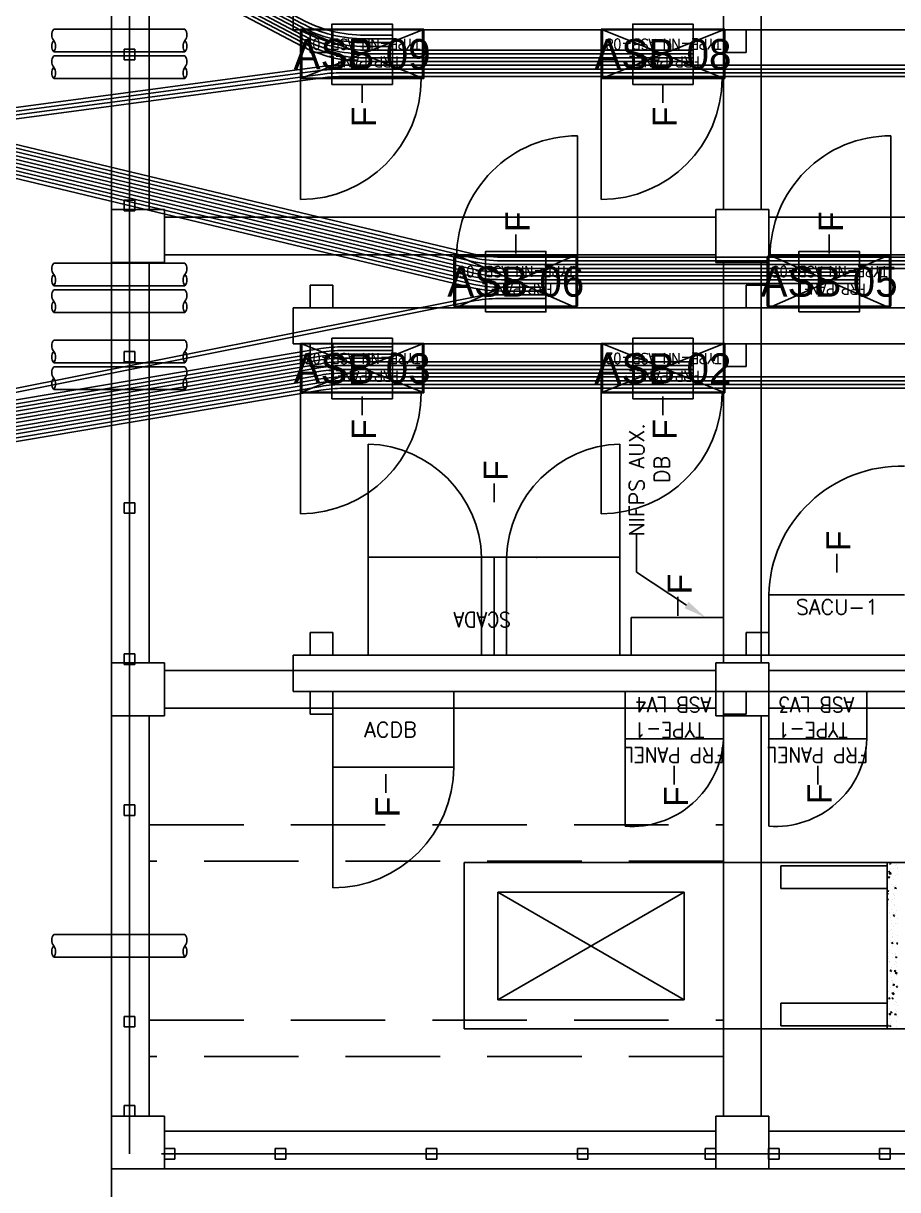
# Model space of a CAD drawing. Header units: metres. Extents: x 532315 to 532639, y 2674519 to 2674914.
# Drawn here: x 532464.83 to 532470.62, y 2674740.62 to 2674748.34 of the extents above; entities that cross this region are included whole.
import ezdxf
from ezdxf.enums import TextEntityAlignment as Align

# ---------------------------------------------------------------- set-up
doc = ezdxf.new("R2010")
doc.units = ezdxf.units.M
doc.header["$MEASUREMENT"] = 0
for name, pattern in [('DASHED', [0.75, 0.5, -0.25]), ('DASHED2', [0.375, 0.25, -0.125]), ('HIDDEN', [0.375, 0.25, -0.125]), ('PHANTOM', [63.5, 31.75, -6.35, 6.35, -6.35, 6.35, -6.35])]:
    doc.linetypes.add(name, pattern=pattern)
for name, color, linetype in [('1', 5, 'Continuous'), ('IDT', 7, 'Continuous'), ('LT Cable(AG) INV to LT Panel BL-07', 2, 'Continuous')]:
    doc.layers.add(name, color=color, linetype=linetype)
doc.styles.add('Arial', font='arial.ttf')
doc.styles.add('RomanS', font='romans.shx')
doc.styles.get("Standard").update_dxf_attribs({"font": 'Adani Regular.ttf'})
doc.linetypes.add('FOUNDATION LAYOUT$0$FENCELINE1', pattern='A,6.35,-2.54,[133,ltypeshp.shx,S=2.54,R=0,X=-2.54,Y=0],-2.54,25.4', length=36.83)

# ---------------------------------------------------------------- blocks, each defined once
blk = doc.blocks.new('ASB')
at = {"layer": '1', "color": 5}
blk.add_lwpolyline([(-0.2, -0.2), (0.2, -0.2), (0.2, 0.2), (-0.2, 0.2)], close=True, dxfattribs=at)
at = {"layer": '1', "color": 7}
blk.add_attdef('ID', text='', height=0.2, dxfattribs=at).set_placement((0, 0), align=Align.MIDDLE_CENTER)
blk = doc.blocks.new('IDT')
at = {"layer": 'IDT', "color": 8}
for p, q in [((25.902, 18.4101), (29.552, 18.4101)), ((29.552, 18.0601), (29.552, 18.4101)), ((29.552, 18.4101), (29.902, 18.4101)), ((29.902, 18.4101), (29.902, 18.0601)), ((29.902, 18.4101), (33.552, 18.4101)), ((33.552, 18.0601), (33.552, 18.4101)), ((33.552, 18.4101), (33.902, 18.4101)), ((33.902, 18.4101), (33.902, 18.0601)), ((28.7481, 18.3453), (28.7481, 18.2753)), ((28.8181, 18.3453), (28.7481, 18.3453)), ((28.8181, 18.2753), (28.8181, 18.3453)), ((29.4822, 18.3453), (29.4822, 18.2753)), ((29.5522, 18.3453), (29.4822, 18.3453)), ((29.5522, 18.2753), (29.5522, 18.3453)), ((29.902, 18.3453), (29.902, 18.2753)), ((29.972, 18.3453), (29.902, 18.3453)), ((29.972, 18.2753), (29.972, 18.3453)), ((30.7481, 18.3453), (30.7481, 18.2753)), ((30.8181, 18.3453), (30.7481, 18.3453)), ((30.8181, 18.2753), (30.8181, 18.3453)), ((31.7481, 18.3453), (31.7481, 18.2753)), ((31.8181, 18.3453), (31.7481, 18.3453)), ((31.8181, 18.2753), (31.8181, 18.3453)), ((32.7481, 18.3453), (32.7481, 18.2753)), ((32.8181, 18.3453), (32.7481, 18.3453)), ((32.8181, 18.2753), (32.8181, 18.3453)), ((33.482, 18.3453), (33.482, 18.2753)), ((33.552, 18.3453), (33.482, 18.3453)), ((33.552, 18.2753), (33.552, 18.3453)), ((28.7481, 18.2753), (28.8181, 18.2753)), ((29.4822, 18.2753), (29.5522, 18.2753)), ((29.902, 18.2753), (29.972, 18.2753)), ((30.7481, 18.2753), (30.8181, 18.2753)), ((31.7481, 18.2753), (31.8181, 18.2753)), ((32.7481, 18.2753), (32.8181, 18.2753)), ((33.482, 18.2753), (33.552, 18.2753)), ((25.902, 18.1601), (29.552, 18.1601)), ((29.902, 18.1601), (33.552, 18.1601)), ((29.902, 18.0601), (29.552, 18.0601)), ((29.602, 15.4101), (29.602, 18.0601)), ((29.852, 15.4101), (29.852, 18.0601)), ((33.902, 18.0601), (33.552, 18.0601)), ((33.652, 15.4101), (33.652, 18.0601)), ((33.7481, 18.0601), (33.7481, 17.9901)), ((33.8181, 18.0601), (33.7481, 18.0601)), ((33.7481, 17.9901), (33.8181, 17.9901)), ((33.8181, 17.9901), (33.8181, 18.0601)), ((33.902, 15.4101), (33.902, 18.0601)), ((27.267, 17.4829), (28.767, 17.4829)), ((28.767, 17.4829), (28.767, 16.3829)), ((33.7481, 17.4703), (33.7481, 17.4003)), ((33.8181, 17.4703), (33.7481, 17.4703)), ((33.8181, 17.4003), (33.8181, 17.4703)), ((33.7481, 17.4003), (33.8181, 17.4003)), ((30.1117, 16.5771), (30.1117, 17.2916)), ((30.1117, 17.2916), (31.3439, 17.2916)), ((31.3439, 16.5771), (30.1117, 17.2916)), ((30.1117, 16.5771), (31.3439, 17.2916)), ((31.3439, 17.2916), (31.3439, 16.5771)), ((31.3439, 16.5771), (30.1117, 16.5771)), ((28.767, 16.3829), (27.267, 16.3829)), ((29.852, 16.4349), (29.852, 15.7954)), ((33.652, 16.1329), (33.652, 16.1329)), ((33.7481, 16.0703), (33.7481, 16.0003)), ((33.8181, 16.0703), (33.7481, 16.0703)), ((33.8181, 16.0003), (33.8181, 16.0703)), ((33.7481, 16.0003), (33.8181, 16.0003)), ((29.552, 15.0601), (29.552, 15.4101)), ((29.552, 15.4101), (29.902, 15.4101)), ((29.702, 15.3997), (29.702, 15.2497)), ((29.852, 15.3997), (29.702, 15.3997)), ((29.852, 15.2497), (29.852, 15.3997)), ((29.902, 15.4101), (29.902, 15.0601)), ((32.4369, 15.3997), (32.4369, 15.2497)), ((32.5869, 15.3997), (32.4369, 15.3997)), ((32.5869, 15.2497), (32.5869, 15.3997)), ((33.552, 15.0601), (33.552, 15.4101)), ((33.552, 15.4101), (33.902, 15.4101)), ((33.902, 15.4101), (33.902, 15.0601)), ((25.902, 15.3601), (29.552, 15.3601)), ((29.902, 15.3601), (33.552, 15.3601)), ((26.802, 15.2497), (32.6992, 15.2497)), ((29.702, 15.2497), (29.852, 15.2497)), ((32.4369, 15.2497), (32.5869, 15.2497)), ((32.6992, 15.2497), (32.6992, 15.0097)), ((25.902, 15.1101), (29.552, 15.1101)), ((29.902, 15.0601), (29.552, 15.0601)), ((29.602, 12.4101), (29.602, 15.0601)), ((29.852, 12.4101), (29.852, 15.0601)), ((29.902, 15.1101), (33.552, 15.1101)), ((33.902, 15.0601), (33.552, 15.0601)), ((33.652, 12.4101), (33.652, 15.0601)), ((33.7481, 15.0703), (33.7481, 15.0003)), ((33.8181, 15.0703), (33.7481, 15.0703)), ((33.8181, 15.0003), (33.8181, 15.0703)), ((33.902, 12.4101), (33.902, 15.0601)), ((32.6992, 15.0097), (26.802, 15.0097)), ((29.552, 15.0097), (29.552, 14.8597)), ((29.702, 15.0097), (29.552, 15.0097)), ((29.702, 14.8597), (29.702, 15.0097)), ((31.2873, 14.3618), (31.2873, 15.0097)), ((31.3698, 14.3618), (31.3698, 15.0097)), ((31.4523, 14.3618), (31.4523, 15.0097)), ((32.4369, 15.0097), (32.4369, 14.8597)), ((32.5869, 15.0097), (32.4369, 15.0097)), ((32.5869, 14.8597), (32.5869, 15.0097)), ((33.7481, 15.0003), (33.8181, 15.0003)), ((29.552, 14.8597), (29.702, 14.8597)), ((32.4369, 14.8597), (32.5869, 14.8597)), ((33.7481, 14.0703), (33.7481, 14.0003)), ((33.8181, 14.0703), (33.7481, 14.0703)), ((33.8181, 14.0003), (33.8181, 14.0703)), ((33.7481, 14.0003), (33.8181, 14.0003)), ((29.843, 13.2732), (30.661, 13.2732)), ((29.843, 12.9462), (29.843, 13.2732)), ((29.852, 12.9497), (29.852, 13.2697)), ((29.852, 13.2697), (30.652, 13.2697)), ((30.652, 13.2697), (29.852, 12.9497)), ((30.652, 12.9497), (29.852, 13.2697)), ((30.652, 13.2697), (30.652, 12.9497)), ((30.661, 13.2732), (30.661, 12.9462)), ((31.8339, 13.2732), (32.6519, 13.2732)), ((31.8339, 12.9462), (31.8339, 13.2732)), ((31.8429, 12.9497), (31.8429, 13.2697)), ((31.8429, 13.2697), (32.6429, 13.2697)), ((31.8429, 12.9497), (32.6429, 13.2697)), ((31.8429, 13.2697), (32.6429, 12.9497)), ((32.6429, 13.2697), (32.6429, 12.9497)), ((32.6519, 13.2732), (32.6519, 12.9462)), ((29.702, 13.0997), (29.702, 12.9497)), ((29.852, 13.0997), (29.702, 13.0997)), ((29.852, 12.9497), (29.852, 13.0997)), ((32.4369, 13.0997), (32.4369, 12.9497)), ((32.5869, 13.0997), (32.4369, 13.0997)), ((32.5869, 12.9497), (32.5869, 13.0997)), ((33.7481, 13.0685), (33.7481, 12.9985)), ((33.8181, 13.0685), (33.7481, 13.0685)), ((33.8181, 12.9985), (33.8181, 13.0685)), ((33.7481, 12.9985), (33.8181, 12.9985)), ((32.6992, 12.9497), (26.802, 12.9497)), ((29.702, 12.9497), (29.852, 12.9497)), ((30.661, 12.9462), (29.843, 12.9462)), ((30.652, 12.9497), (29.852, 12.9497)), ((32.6519, 12.9462), (31.8339, 12.9462)), ((32.6429, 12.9497), (31.8429, 12.9497)), ((32.4369, 12.9497), (32.5869, 12.9497)), ((32.6993, 12.9497), (32.6993, 12.7097)), ((26.802, 12.7097), (32.6992, 12.7097)), ((28.743, 12.6984), (29.561, 12.6984)), ((28.743, 12.3714), (28.743, 12.6984)), ((28.752, 12.3601), (28.752, 12.7097)), ((28.752, 12.7097), (29.552, 12.7097)), ((29.552, 12.7097), (28.752, 12.3601)), ((29.552, 12.3601), (28.752, 12.7097)), ((29.552, 12.7097), (29.552, 12.3601)), ((29.552, 12.7097), (29.552, 12.5597)), ((29.702, 12.7097), (29.552, 12.7097)), ((29.561, 12.6984), (29.561, 12.3714)), ((29.702, 12.5597), (29.702, 12.7097)), ((30.817, 12.6984), (31.635, 12.6984)), ((30.817, 12.3714), (30.817, 12.6984)), ((30.826, 12.3601), (30.826, 12.7097)), ((30.826, 12.7097), (31.626, 12.7097)), ((30.826, 12.3601), (31.626, 12.7097)), ((30.826, 12.7097), (31.626, 12.3601)), ((31.626, 12.7097), (31.626, 12.3601)), ((31.635, 12.6984), (31.635, 12.3714)), ((32.4369, 12.7097), (32.4369, 12.5597)), ((32.5869, 12.7097), (32.4369, 12.7097)), ((32.5869, 12.5597), (32.5869, 12.7097)), ((29.552, 12.5597), (29.702, 12.5597)), ((32.4369, 12.5597), (32.5869, 12.5597)), ((25.902, 12.3601), (29.552, 12.3601)), ((29.561, 12.3714), (28.743, 12.3714)), ((29.552, 12.3601), (28.752, 12.3601)), ((29.552, 12.0601), (29.552, 12.4101)), ((29.552, 12.4101), (29.902, 12.4101)), ((29.902, 12.4101), (29.902, 12.0601)), ((29.902, 12.3601), (33.552, 12.3601)), ((31.635, 12.3714), (30.817, 12.3714)), ((31.626, 12.3601), (30.826, 12.3601)), ((33.552, 12.0601), (33.552, 12.4101)), ((33.552, 12.4101), (33.902, 12.4101)), ((33.902, 12.4101), (33.902, 12.0601)), ((25.902, 12.1101), (29.552, 12.1101)), ((29.902, 12.0601), (29.552, 12.0601)), ((29.602, 9.4101), (29.602, 12.0601)), ((29.852, 9.4101), (29.852, 12.0601)), ((29.902, 12.1101), (33.552, 12.1101)), ((33.902, 12.0601), (33.552, 12.0601)), ((33.652, 9.4101), (33.652, 12.0601)), ((33.7481, 12.0685), (33.7481, 11.9985)), ((33.8181, 12.0685), (33.7481, 12.0685)), ((33.8181, 11.9985), (33.8181, 12.0685)), ((33.902, 9.4101), (33.902, 12.0601)), ((33.7481, 11.9985), (33.8181, 11.9985)), ((29.843, 11.1932), (30.661, 11.1932)), ((29.843, 10.8662), (29.843, 11.1932)), ((29.852, 10.8697), (29.852, 11.1897)), ((29.852, 11.1897), (30.652, 11.1897)), ((30.652, 11.1897), (29.852, 10.8697)), ((30.652, 10.8697), (29.852, 11.1897)), ((30.652, 11.1897), (30.652, 10.8697)), ((30.661, 11.1932), (30.661, 10.8662)), ((31.8339, 11.1932), (32.6519, 11.1932)), ((31.8339, 10.8662), (31.8339, 11.1932)), ((31.8429, 10.8697), (31.8429, 11.1897)), ((31.8429, 11.1897), (32.6429, 11.1897)), ((31.8429, 10.8697), (32.6429, 11.1897)), ((31.8429, 11.1897), (32.6429, 10.8697)), ((32.6429, 11.1897), (32.6429, 10.8697)), ((32.6519, 11.1932), (32.6519, 10.8662)), ((33.7481, 11.0685), (33.7481, 10.9985)), ((33.8181, 11.0685), (33.7481, 11.0685)), ((33.8181, 10.9985), (33.8181, 11.0685)), ((29.702, 11.0197), (29.702, 10.8697)), ((29.852, 11.0197), (29.702, 11.0197)), ((29.852, 10.8697), (29.852, 11.0197)), ((32.4369, 11.0197), (32.4369, 10.8697)), ((32.5869, 11.0197), (32.4369, 11.0197)), ((32.5869, 10.8697), (32.5869, 11.0197)), ((33.7481, 10.9985), (33.8181, 10.9985)), ((32.6992, 10.8697), (26.802, 10.8697)), ((29.702, 10.8697), (29.852, 10.8697)), ((30.661, 10.8662), (29.843, 10.8662)), ((30.652, 10.8697), (29.852, 10.8697)), ((32.6519, 10.8662), (31.8339, 10.8662)), ((32.6429, 10.8697), (31.8429, 10.8697)), ((32.4369, 10.8697), (32.5869, 10.8697)), ((32.6993, 10.8697), (32.6993, 10.6297))]:
    blk.add_line(p, q, dxfattribs=at)
at = {"layer": 'IDT', "color": 8, "linetype": 'DASHED2', "ltscale": 5}
for p, q in [((32.802, 18.4101), (33.902, 18.4101)), ((33.902, 18.4101), (33.902, 17.3101))]:
    blk.add_line(p, q, dxfattribs=at)
at = {"layer": 'IDT', "color": 8, "linetype": 'PHANTOM', "ltscale": 0.25}
for p, q in [((25.6331, 18.3103), (33.7831, 18.3103)), ((33.7831, 18.3103), (33.7831, 9.1603))]:
    blk.add_line(p, q, dxfattribs=at)
at = {"layer": 'IDT', "color": 8, "linetype": 'HIDDEN', "ltscale": 2.5}
for p, q in [((29.852, 17.6665), (33.652, 17.6665)), ((33.652, 17.4265), (29.852, 17.4265)), ((29.852, 16.3729), (33.652, 16.3729)), ((33.652, 16.1329), (29.852, 16.1329))]:
    blk.add_line(p, q, dxfattribs=at)
at = {"layer": 'IDT', "color": 8, "linetype": 'Continuous'}
for p, q in [((28.7046, 17.467), (28.7046, 17.467)), ((28.7423, 17.4815), (28.7423, 17.4815)), ((28.7461, 17.469), (28.7454, 17.4614)), ((28.7454, 17.4616), (28.7533, 17.463)), ((28.7461, 17.469), (28.7534, 17.4629)), ((28.7465, 17.4497), (28.7465, 17.4497)), ((28.755, 17.4827), (28.755, 17.4827)), ((28.759, 17.4541), (28.759, 17.4541)), ((28.7641, 17.4682), (28.7599, 17.4619)), ((28.7599, 17.4619), (28.767, 17.4595)), ((28.7642, 17.4682), (28.767, 17.4608)), ((28.7017, 17.3992), (28.7017, 17.3992)), ((28.7028, 17.435), (28.7028, 17.435)), ((28.7046, 17.3708), (28.7046, 17.3708)), ((28.713, 17.3924), (28.7088, 17.3861)), ((28.7088, 17.3861), (28.7164, 17.3835)), ((28.7131, 17.3924), (28.7165, 17.3835)), ((28.7381, 17.3779), (28.7374, 17.3703)), ((28.7374, 17.3705), (28.7454, 17.3719)), ((28.7381, 17.3779), (28.7454, 17.3718)), ((28.7388, 17.4334), (28.7388, 17.4334)), ((28.7454, 17.3815), (28.7575, 17.3829)), ((28.7472, 17.3928), (28.7455, 17.3815)), ((28.7472, 17.3928), (28.7575, 17.3829)), ((28.7521, 17.4149), (28.7521, 17.4149)), ((28.7528, 17.4016), (28.7528, 17.4016)), ((28.7663, 17.3739), (28.7663, 17.3739)), ((28.6989, 17.3314), (28.6989, 17.3314)), ((28.7087, 17.3112), (28.7087, 17.3112)), ((28.7133, 17.3548), (28.7133, 17.3548)), ((28.7141, 17.3048), (28.7141, 17.3048)), ((28.7175, 17.323), (28.7175, 17.323)), ((28.7469, 17.3692), (28.7469, 17.3692)), ((28.7492, 17.3471), (28.7492, 17.3471)), ((28.7564, 17.3032), (28.7564, 17.3032)), ((28.7634, 17.3214), (28.7634, 17.3214)), ((28.7634, 17.3061), (28.7634, 17.3061)), ((28.7214, 17.2371), (28.7214, 17.2371)), ((28.7231, 17.2396), (28.7231, 17.2396)), ((28.7238, 17.2749), (28.7238, 17.2749)), ((28.7244, 17.246), (28.7365, 17.2474)), ((28.7262, 17.2573), (28.7245, 17.246)), ((28.7262, 17.2572), (28.7365, 17.2473)), ((28.7294, 17.2794), (28.7374, 17.2808)), ((28.7301, 17.2868), (28.7295, 17.2792)), ((28.7301, 17.2868), (28.7374, 17.2807)), ((28.7464, 17.2793), (28.7464, 17.2793)), ((28.754, 17.2857), (28.7497, 17.2794)), ((28.7497, 17.2794), (28.7574, 17.2768)), ((28.754, 17.2857), (28.7574, 17.2768)), ((28.7606, 17.2383), (28.7606, 17.2383)), ((28.7653, 17.238), (28.7653, 17.238)), ((28.7028, 17.2099), (28.6986, 17.2036)), ((28.6986, 17.2036), (28.7063, 17.201)), ((28.7029, 17.2099), (28.7063, 17.201)), ((28.7222, 17.1957), (28.7215, 17.1881)), ((28.7215, 17.1883), (28.7294, 17.1898)), ((28.7222, 17.1957), (28.7295, 17.1896)), ((28.7312, 17.1754), (28.7312, 17.1754)), ((28.7341, 17.1631), (28.7341, 17.1631)), ((28.7344, 17.1947), (28.7344, 17.1947)), ((28.7386, 17.1629), (28.7386, 17.1629)), ((28.7407, 17.1438), (28.7407, 17.1438)), ((28.7435, 17.2115), (28.7435, 17.2115)), ((28.7577, 17.1705), (28.7577, 17.1705)), ((28.6984, 17.111), (28.6984, 17.111)), ((28.7052, 17.1217), (28.7034, 17.1104)), ((28.7034, 17.1104), (28.7155, 17.1118)), ((28.7051, 17.1217), (28.7155, 17.1118)), ((28.7054, 17.068), (28.7054, 17.068)), ((28.7062, 17.1326), (28.7062, 17.1326)), ((28.7142, 17.1046), (28.7135, 17.097)), ((28.7135, 17.0972), (28.7215, 17.0987)), ((28.7142, 17.1046), (28.7215, 17.0985)), ((28.7378, 17.076), (28.7378, 17.076)), ((28.7438, 17.1032), (28.7395, 17.0969)), ((28.7395, 17.0969), (28.7472, 17.0943)), ((28.7407, 17.1095), (28.7407, 17.1095)), ((28.7439, 17.1032), (28.7473, 17.0943)), ((28.7449, 17.1148), (28.7449, 17.1148)), ((28.7468, 17.089), (28.7468, 17.089)), ((28.7548, 17.1027), (28.7548, 17.1027)), ((28.7062, 17.0135), (28.7055, 17.006)), ((28.7055, 17.0061), (28.7135, 17.0076)), ((28.7062, 17.0135), (28.7135, 17.0074)), ((28.7074, 17.0458), (28.7074, 17.0458)), ((28.7096, 17.0362), (28.7096, 17.0362)), ((28.7159, 16.9881), (28.7159, 16.9881)), ((28.7189, 17.0586), (28.7189, 17.0586)), ((28.7349, 17.0082), (28.7349, 17.0082)), ((28.7497, 17.0443), (28.7497, 17.0443)), ((28.752, 17.0349), (28.752, 17.0349)), ((28.7555, 17.0346), (28.7555, 17.0346)), ((28.7595, 17.0149), (28.7595, 17.0149)), ((28.7597, 17.0028), (28.7597, 17.0028)), ((28.6976, 16.915), (28.7055, 16.9165)), ((28.6982, 16.9225), (28.7055, 16.9163)), ((28.7155, 16.9817), (28.7155, 16.9817)), ((28.725, 16.9157), (28.725, 16.9157)), ((28.7265, 16.9079), (28.7265, 16.9079)), ((28.7336, 16.9207), (28.7294, 16.9144)), ((28.7294, 16.9144), (28.737, 16.9118)), ((28.7316, 16.9845), (28.7316, 16.9845)), ((28.7321, 16.9404), (28.7321, 16.9404)), ((28.7337, 16.9207), (28.7371, 16.9118)), ((28.7443, 16.9104), (28.7443, 16.9104)), ((28.7491, 16.9671), (28.7491, 16.9671)), ((28.7578, 16.9801), (28.7578, 16.9801)), ((28.766, 16.9547), (28.766, 16.9547)), ((28.6999, 16.8619), (28.6999, 16.8619)), ((28.7292, 16.8726), (28.7292, 16.8726)), ((28.7306, 16.8761), (28.7306, 16.8761)), ((28.734, 16.8505), (28.734, 16.8505)), ((28.7434, 16.8316), (28.7434, 16.8316)), ((28.7463, 16.8993), (28.7463, 16.8993)), ((28.7571, 16.8364), (28.7571, 16.8364)), ((28.6998, 16.7879), (28.6998, 16.7879)), ((28.7126, 16.7879), (28.7126, 16.7879)), ((28.7263, 16.8048), (28.7263, 16.8048)), ((28.737, 16.828), (28.737, 16.828)), ((28.7405, 16.7638), (28.7405, 16.7638)), ((28.7421, 16.7863), (28.7421, 16.7863)), ((28.7016, 16.7494), (28.7016, 16.7494)), ((28.708, 16.7013), (28.708, 16.7013)), ((28.7094, 16.7219), (28.7094, 16.7219)), ((28.7235, 16.7382), (28.7192, 16.7318)), ((28.7192, 16.7318), (28.7269, 16.7293)), ((28.7235, 16.7381), (28.7269, 16.7292)), ((28.7235, 16.737), (28.7235, 16.737)), ((28.7253, 16.7138), (28.7253, 16.7138)), ((28.7377, 16.696), (28.7377, 16.696)), ((28.7475, 16.7478), (28.7475, 16.7478)), ((28.7516, 16.7204), (28.7516, 16.7204)), ((28.7517, 16.716), (28.7517, 16.716)), ((28.7177, 16.6014), (28.7177, 16.6014)), ((28.7183, 16.6567), (28.7183, 16.6567)), ((28.7185, 16.6211), (28.7185, 16.6211)), ((28.7206, 16.6692), (28.7206, 16.6692)), ((28.7348, 16.6282), (28.7348, 16.6282)), ((28.738, 16.6397), (28.738, 16.6397)), ((28.758, 16.6679), (28.758, 16.6679)), ((28.7644, 16.6315), (28.7602, 16.6251)), ((28.7602, 16.6251), (28.767, 16.6228)), ((28.7606, 16.6552), (28.7606, 16.6552)), ((28.7645, 16.6314), (28.767, 16.6248)), ((28.7133, 16.5556), (28.709, 16.5493)), ((28.709, 16.5493), (28.7167, 16.5468)), ((28.7133, 16.5556), (28.7168, 16.5467)), ((28.7149, 16.5336), (28.7149, 16.5336)), ((28.7227, 16.5893), (28.7227, 16.5893)), ((28.7264, 16.5926), (28.7264, 16.5926)), ((28.729, 16.5412), (28.729, 16.5412)), ((28.7319, 16.5604), (28.7319, 16.5604)), ((28.7359, 16.5266), (28.7359, 16.5266)), ((28.7508, 16.5657), (28.7508, 16.5657)), ((28.7619, 16.5757), (28.7612, 16.5681)), ((28.7612, 16.5683), (28.767, 16.5693)), ((28.7619, 16.5757), (28.767, 16.5714)), ((28.764, 16.5851), (28.767, 16.5855)), ((28.7658, 16.5964), (28.7641, 16.5851)), ((28.7658, 16.5964), (28.767, 16.5952)), ((28.7026, 16.4629), (28.7026, 16.4629)), ((28.712, 16.4658), (28.712, 16.4658)), ((28.7291, 16.4926), (28.7291, 16.4926)), ((28.7396, 16.461), (28.7396, 16.461)), ((28.743, 16.4496), (28.7551, 16.451)), ((28.7448, 16.4609), (28.7431, 16.4496)), ((28.7448, 16.4608), (28.7551, 16.4509)), ((28.7449, 16.4614), (28.7449, 16.4614)), ((28.7543, 16.4489), (28.75, 16.4426)), ((28.7532, 16.4772), (28.7612, 16.4786)), ((28.7539, 16.4846), (28.7533, 16.477)), ((28.7539, 16.4846), (28.7612, 16.4785)), ((28.7543, 16.4489), (28.7577, 16.44)), ((28.7635, 16.4916), (28.7635, 16.4916)), ((28.7, 16.4145), (28.7, 16.4145)), ((28.7004, 16.4228), (28.7004, 16.4228)), ((28.7091, 16.398), (28.7091, 16.398)), ((28.7107, 16.3988), (28.7107, 16.3988)), ((28.7262, 16.4248), (28.7262, 16.4248)), ((28.7438, 16.4292), (28.7438, 16.4292)), ((28.746, 16.3935), (28.7453, 16.3859)), ((28.7453, 16.3861), (28.7532, 16.3876)), ((28.746, 16.3935), (28.7533, 16.3874)), ((28.75, 16.4426), (28.7577, 16.44)), ((28.7501, 16.3811), (28.7501, 16.3811)), ((28.753, 16.3973), (28.753, 16.3973))]:
    blk.add_line(p, q, dxfattribs=at)
at = {"layer": 'IDT', "color": 7}
for p, q in [((29.4722, 17.4629), (28.767, 17.4629)), ((28.767, 17.4629), (28.767, 17.3133)), ((29.4722, 17.3133), (29.4722, 17.4629)), ((28.767, 17.3133), (29.4722, 17.3133)), ((28.767, 16.4038), (28.767, 16.5533)), ((28.767, 16.5533), (29.4722, 16.5533)), ((29.4722, 16.5533), (29.4722, 16.4038)), ((29.4722, 16.4038), (28.767, 16.4038)), ((32.0863, 15.8484), (32.0863, 15.9209)), ((29.227, 15.7932), (29.227, 15.8658)), ((30.177, 15.7932), (30.177, 15.8657)), ((32.0863, 15.7973), (32.0863, 15.8484)), ((29.227, 15.7421), (29.227, 15.7932)), ((30.177, 15.7421), (30.177, 15.7932)), ((31.6365, 15.7486), (32.4369, 15.7497)), ((32.4369, 15.7497), (32.4369, 15.2497)), ((31.6365, 15.2497), (31.6365, 15.7486)), ((28.902, 15.5637), (29.552, 15.5637)), ((28.902, 15.2497), (28.902, 15.5637)), ((29.552, 15.5637), (29.552, 15.2497)), ((29.852, 15.5637), (30.502, 15.5637)), ((29.852, 15.2497), (29.852, 15.5637)), ((30.502, 15.5637), (30.502, 15.2497)), ((29.552, 15.2497), (28.902, 15.2497)), ((30.502, 15.2497), (29.852, 15.2497)), ((32.4369, 15.2497), (31.6365, 15.2497)), ((29.552, 15.0097), (28.652, 15.0097)), ((29.552, 14.6097), (29.552, 15.0097)), ((29.852, 15.0097), (30.462, 15.0097)), ((29.852, 14.7597), (29.852, 15.0097)), ((30.462, 15.0097), (30.462, 14.7597)), ((30.5375, 15.0097), (32.202, 15.0097)), ((30.5375, 14.3618), (30.5375, 15.0097)), ((32.202, 15.0097), (32.202, 14.3618)), ((30.462, 14.7597), (29.852, 14.7597)), ((30.1529, 14.748), (30.1529, 14.6969)), ((30.1529, 14.6969), (30.1529, 14.6243)), ((28.652, 14.6097), (29.552, 14.6097)), ((29.102, 14.4621), (29.102, 14.4109)), ((29.102, 14.4109), (29.102, 14.3384)), ((32.202, 14.3618), (30.5375, 14.3618)), ((31.3698, 13.9969), (31.3698, 13.9457)), ((31.3698, 13.9457), (31.3698, 13.8732)), ((30.252, 13.3493), (30.252, 13.4218)), ((32.2429, 13.3493), (32.2429, 13.4218)), ((30.252, 13.2982), (30.252, 13.3493)), ((32.2429, 13.2982), (32.2429, 13.3493)), ((29.843, 13.2732), (30.661, 13.2732)), ((29.843, 12.9462), (29.843, 13.2732)), ((30.661, 13.2732), (30.661, 12.9462)), ((31.8339, 13.2732), (32.6519, 13.2732)), ((31.8339, 12.9462), (31.8339, 13.2732)), ((32.6519, 13.2732), (32.6519, 12.9462)), ((30.661, 12.9462), (29.843, 12.9462)), ((32.6519, 12.9462), (31.8339, 12.9462)), ((28.743, 12.6984), (29.561, 12.6984)), ((28.743, 12.3714), (28.743, 12.6984)), ((29.561, 12.6984), (29.561, 12.3714)), ((30.817, 12.6984), (31.635, 12.6984)), ((30.817, 12.3714), (30.817, 12.6984)), ((31.635, 12.6984), (31.635, 12.3714)), ((29.561, 12.3714), (28.743, 12.3714)), ((31.635, 12.3714), (30.817, 12.3714)), ((29.152, 12.3497), (29.152, 12.2985)), ((29.152, 12.2985), (29.152, 12.226)), ((31.226, 12.3497), (31.226, 12.2985)), ((31.226, 12.2985), (31.226, 12.226)), ((30.252, 11.2802), (30.252, 11.3527)), ((32.2429, 11.2802), (32.2429, 11.3527)), ((30.252, 11.229), (30.252, 11.2802)), ((32.2429, 11.229), (32.2429, 11.2802)), ((29.843, 11.1932), (30.661, 11.1932)), ((29.843, 10.8662), (29.843, 11.1932)), ((30.661, 11.1932), (30.661, 10.8662)), ((31.8339, 11.1932), (32.6519, 11.1932)), ((31.8339, 10.8662), (31.8339, 11.1932)), ((32.6519, 11.1932), (32.6519, 10.8662)), ((30.661, 10.8662), (29.843, 10.8662)), ((32.6519, 10.8662), (31.8339, 10.8662))]:
    blk.add_line(p, q, dxfattribs=at)
at = {"layer": 'IDT', "color": 124}
for p, q in [((34.2845, 17.0079), (33.4155, 17.0079)), ((33.4155, 17.0079), (34.2845, 17.0079)), ((33.4155, 16.8579), (34.2845, 16.8579)), ((34.2845, 16.8579), (33.4155, 16.8579)), ((34.2845, 13.2505), (33.4155, 13.2505)), ((33.4155, 13.2505), (34.2845, 13.2505)), ((33.4155, 13.1005), (34.2845, 13.1005)), ((34.2845, 13.1005), (33.4155, 13.1005)), ((34.2845, 13.0734), (33.4155, 13.0734)), ((33.4155, 13.0734), (34.2845, 13.0734)), ((33.4155, 12.9234), (34.2845, 12.9234)), ((34.2845, 12.9234), (33.4155, 12.9234)), ((34.2845, 12.7409), (33.4155, 12.7409)), ((33.4155, 12.7409), (34.2845, 12.7409)), ((33.4155, 12.5909), (34.2845, 12.5909)), ((34.2845, 12.5909), (33.4155, 12.5909)), ((34.2845, 12.5638), (33.4155, 12.5638)), ((33.4155, 12.5638), (34.2845, 12.5638)), ((33.4155, 12.4138), (34.2845, 12.4138)), ((34.2845, 12.4138), (33.4155, 12.4138)), ((34.2845, 11.1932), (33.4155, 11.1932)), ((33.4155, 11.1932), (34.2845, 11.1932)), ((33.4155, 11.0432), (34.2845, 11.0432)), ((34.2845, 11.0432), (33.4155, 11.0432)), ((34.2845, 11.0162), (33.4155, 11.0162)), ((33.4155, 11.0162), (34.2845, 11.0162)), ((33.4155, 10.8662), (34.2845, 10.8662)), ((34.2845, 10.8662), (33.4155, 10.8662))]:
    blk.add_line(p, q, dxfattribs=at)
at = {"layer": 'IDT', "color": 8, "linetype": 'DASHED', "ltscale": 5}
for p, q in [((32.4365, 16.5497), (32.4365, 15.7497)), ((29.552, 15.5637), (29.552, 16.1417)), ((30.502, 15.5637), (30.502, 16.1417)), ((32.3927, 15.7497), (31.6365, 15.7497)), ((32.4365, 15.7497), (32.3927, 15.7497)), ((28.652, 14.6097), (29.552, 14.6097)), ((30.5375, 13.6118), (30.5375, 14.3618)), ((32.202, 13.6118), (32.202, 14.3618)), ((30.661, 14.0732), (30.661, 13.2732)), ((32.6519, 14.0732), (32.6519, 13.2732)), ((30.5375, 13.6118), (30.5375, 13.6118)), ((32.202, 13.6118), (32.202, 13.6118)), ((30.6172, 13.2732), (29.861, 13.2732)), ((30.661, 13.2732), (30.6172, 13.2732)), ((32.6081, 13.2732), (31.8519, 13.2732)), ((32.6519, 13.2732), (32.6081, 13.2732)), ((28.743, 11.5714), (28.743, 12.3714)), ((28.743, 12.3714), (28.7869, 12.3714)), ((28.7869, 12.3714), (29.543, 12.3714)), ((30.817, 11.5714), (30.817, 12.3714)), ((30.817, 12.3714), (30.8609, 12.3714)), ((30.8609, 12.3714), (31.617, 12.3714)), ((30.661, 11.9932), (30.661, 11.1932)), ((32.6519, 11.9932), (32.6519, 11.1932)), ((30.6172, 11.1932), (29.861, 11.1932)), ((30.661, 11.1932), (30.6172, 11.1932)), ((32.6081, 11.1932), (31.8519, 11.1932)), ((32.6519, 11.1932), (32.6081, 11.1932))]:
    blk.add_line(p, q, dxfattribs=at)
at = {"layer": 'IDT', "color": 8, "linetype": 'ByBlock', "lineweight": -2, "ltscale": 0.1}
for p, q in [((30.096, 14.6774), (30.426, 14.4611)), ((30.426, 14.4611), (30.426, 14.2072))]:
    blk.add_line(p, q, dxfattribs=at)
at = {"layer": 'IDT', "color": 7, "linetype": 'FOUNDATION LAYOUT$0$FENCELINE1', "ltscale": 0.01}
blk.add_lwpolyline([(33.902, 18.4101), (33.9018, 22.4854), (21.4107, 22.4854)], dxfattribs=at)
at = {"layer": 'IDT', "color": 8}
blk.add_lwpolyline([(31.567, 17.4829), (31.567, 16.3829), (28.767, 16.3829), (28.767, 17.4829)], close=True, dxfattribs=at)
at = {"layer": 'IDT', "color": 124}
for centre, start, end in [((33.4653, 16.9704), 143.02764, 216.97236), ((33.3657, 16.9704), 323.02764, 36.97236), ((34.3344, 16.9704), 143.02764, 216.97236), ((34.2347, 16.9704), 323.02764, 36.97236), ((33.4653, 16.8954), 143.02764, 216.97236), ((34.2347, 16.8954), 323.02764, 36.97236), ((33.4653, 13.213), 143.02764, 216.97236), ((33.3657, 13.213), 323.02764, 36.97236), ((34.3344, 13.213), 143.02764, 216.97236), ((34.2347, 13.213), 323.02764, 36.97236), ((33.4653, 13.138), 143.02764, 216.97236), ((34.2347, 13.138), 323.02764, 36.97236), ((33.4653, 13.0359), 143.02764, 216.97236), ((33.3657, 13.0359), 323.02764, 36.97236), ((34.3344, 13.0359), 143.02764, 216.97236), ((34.2347, 13.0359), 323.02764, 36.97236), ((33.4653, 12.9609), 143.02764, 216.97236), ((34.2347, 12.9609), 323.02764, 36.97236), ((33.4653, 12.7034), 143.02764, 216.97236), ((33.3657, 12.7034), 323.02764, 36.97236), ((34.3344, 12.7034), 143.02764, 216.97236), ((34.2347, 12.7034), 323.02764, 36.97236), ((33.4653, 12.6284), 143.02764, 216.97236), ((34.2347, 12.6284), 323.02764, 36.97236), ((33.4653, 12.5263), 143.02764, 216.97236), ((33.3657, 12.5263), 323.02764, 36.97236), ((34.3344, 12.5263), 143.02764, 216.97236), ((34.2347, 12.5263), 323.02764, 36.97236), ((33.4653, 12.4513), 143.02764, 216.97236), ((34.2347, 12.4513), 323.02764, 36.97236), ((33.4653, 11.1557), 143.02764, 216.97236), ((33.4653, 11.0807), 143.02764, 216.97236), ((33.3657, 11.1557), 323.02764, 36.97236), ((34.3344, 11.1557), 143.02764, 216.97236), ((34.2347, 11.1557), 323.02764, 36.97236), ((34.2347, 11.0807), 323.02764, 36.97236), ((33.4653, 10.9787), 143.02764, 216.97236), ((33.3657, 10.9787), 323.02764, 36.97236), ((34.3344, 10.9787), 143.02764, 216.97236), ((34.2347, 10.9787), 323.02764, 36.97236), ((33.4653, 10.9037), 143.02764, 216.97236), ((34.2347, 10.9037), 323.02764, 36.97236)]:
    blk.add_arc(centre, 0.0624, start, end, dxfattribs=at)
at = {"layer": 'IDT', "color": 8, "linetype": 'DASHED', "ltscale": 5}
for centre, radius, start, end in [((32.4365, 15.7497), 0.8, 90, 180), ((29.5075, 15.5373), 0.606, 85.7856, 177.50336), ((30.4575, 15.5373), 0.606, 85.7856, 177.50336), ((28.6771, 14.6339), 0.8753, 268.36148, 358.41918), ((30.512, 14.3876), 0.7761, 271.87815, 358.10123), ((29.6994, 14.7411), 1.4413, 344.74337, 344.78968), ((32.2275, 14.3876), 0.7761, 181.89877, 268.12185), ((30.661, 13.2732), 0.8, 90, 180), ((32.6519, 13.2732), 0.8, 90, 180), ((28.743, 12.3714), 0.8, 270, 0), ((30.817, 12.3714), 0.8, 270, 0), ((30.661, 11.1932), 0.8, 90, 180), ((32.6519, 11.1932), 0.8, 90, 180)]:
    blk.add_arc(centre, radius, start, end, dxfattribs=at)
at = {"layer": 'IDT', "color": 8, "ltscale": 0.1}
blk.add_solid([(30.0823, 14.6565), (29.9705, 14.7597), (30.1097, 14.6983)], dxfattribs=at)
at = {"layer": 'IDT', "color": 7, "style": 'Arial'}
for p in [(31.9951, 16.0827), (30.0858, 16.0139), (29.1358, 15.9961), (30.0617, 14.6072), (29.0108, 14.3212), (31.2786, 13.856), (30.1608, 13.5836), (32.1517, 13.5836), (29.0608, 12.2089), (31.1348, 12.2089), (30.1608, 11.5145), (32.1517, 11.5145)]:
    blk.add_text('F', height=0.16, rotation=270, dxfattribs=at).set_placement(p)
at = {"layer": 'IDT', "color": 7, "style": 'RomanS', "width": 0.9}
for s, height, p in [('FRP PANEL', 0.1, (28.8934, 15.6209)), ('FRP PANEL', 0.1, (29.8434, 15.6209)), ('TYPE-1', 0.1, (29.0282, 15.4542)), ('TYPE-1', 0.1, (29.9782, 15.4542)), ('ASB LV3', 0.1, (28.9864, 15.2876)), ('ASB LV4', 0.1, (29.9342, 15.2876)), ('SCADA', 0.1, (31.2586, 14.724)), ('FRP PANEL', 0.07, (30.0088, 13.1269)), ('FRP PANEL', 0.07, (31.9997, 13.1269)), ('TYPE-NN ASB-02', 0.07, (29.8647, 13.0102)), ('TYPE-NN ASB-03', 0.07, (31.8556, 13.0102)), ('FRP PANEL', 0.07, (28.9088, 12.5521)), ('FRP PANEL', 0.07, (30.9828, 12.5521)), ('TYPE-NN ASB-05', 0.07, (28.7647, 12.4354)), ('TYPE-NN ASB-06', 0.07, (30.8387, 12.4354)), ('FRP PANEL', 0.07, (30.0088, 11.0469)), ('FRP PANEL', 0.07, (31.9997, 11.0469)), ('TYPE-NN ASB-08', 0.07, (29.8647, 10.9302)), ('TYPE-NN ASB-09', 0.07, (31.8571, 10.9302))]:
    blk.add_text(s, height=height, dxfattribs=at).set_placement(p)
at = {"layer": 'IDT', "color": 7, "ltscale": 0.1, "style": 'RomanS'}
for s, p in [('ACDB', (32.2286, 15.5521)), ('SACU-1', (29.3715, 14.7409))]:
    blk.add_text(s, height=0.1, rotation=180, dxfattribs=at).set_placement(p)
at = {"layer": 'IDT', "color": 8, "style": 'RomanS'}
for s, p in [('NIFPS AUX.', (30.376, 14.2243)), (' DB', (30.2093, 13.9386))]:
    blk.add_text(s, height=0.1, rotation=270, dxfattribs=at).set_placement(p)

msp = doc.modelspace()

# ---------------------------------------------------------------- linework, layer by layer
at = {"layer": 'LT Cable(AG) INV to LT Panel BL-07'}
for points in [[(532467.2764, 2674748.258), (532467.093, 2674748.258, -0.122198), (532466.6723, 2674748.3624), (532464.5957, 2674749.4604, 0.122198), (532464.175, 2674749.5647), (532458.4608, 2674749.5647, -0.414214), (532457.5608, 2674750.4647), (532457.5608, 2674773.3693, 0.039958), (532457.5493, 2674773.5124), (532457.4782, 2674773.9541, -0.039958), (532457.4667, 2674774.0972), (532457.4667, 2674905.5647, 0.414214), (532456.5667, 2674906.4647), (532381.9816, 2674906.4647, -0.414214), (532381.0816, 2674907.3647), (532381.0816, 2674907.6878)], [(532467.2764, 2674748.233), (532467.093, 2674748.233, -0.122198), (532466.6723, 2674748.3374), (532464.5957, 2674749.4354, 0.122198), (532464.175, 2674749.5397), (532458.4358, 2674749.5397, -0.414214), (532457.5358, 2674750.4397), (532457.5358, 2674773.3673, 0.039958), (532457.5243, 2674773.5104), (532457.4532, 2674773.9521, -0.039958), (532457.4417, 2674774.0952), (532457.4417, 2674883.0397, 0.414214), (532456.5417, 2674883.9397), (532381.9816, 2674883.9397, -0.414214), (532381.0816, 2674884.8397), (532381.0816, 2674885.1878)], [(532467.2764, 2674748.183), (532467.093, 2674748.183, -0.122198), (532466.6723, 2674748.2874), (532464.5957, 2674749.3854, 0.122198), (532464.175, 2674749.4897), (532458.3858, 2674749.4897, -0.414214), (532457.4858, 2674750.3897), (532457.4858, 2674773.3633, 0.039958), (532457.4743, 2674773.5064), (532457.4032, 2674773.9481, -0.039958), (532457.3917, 2674774.0912), (532457.3917, 2674852.9897, 0.414214), (532456.4917, 2674853.8897), (532381.9816, 2674853.8897, -0.414214), (532381.0816, 2674854.7897), (532381.0816, 2674855.1878)], [(532467.2764, 2674748.208), (532467.093, 2674748.208, -0.122198), (532466.6723, 2674748.3124), (532464.5957, 2674749.4104, 0.122198), (532464.175, 2674749.5147), (532458.4108, 2674749.5147, -0.414214), (532457.5108, 2674750.4147), (532457.5108, 2674773.3653, 0.039958), (532457.4993, 2674773.5084), (532457.4282, 2674773.9501, -0.039958), (532457.4167, 2674774.0932), (532457.4167, 2674853.0147, 0.414214), (532456.5167, 2674853.9147), (532446.7656, 2674853.9147, -0.414214), (532445.8656, 2674854.8147), (532445.8656, 2674855.1878)], [(532469.2673, 2674748.133), (532467.093, 2674748.133, -0.122198), (532466.6723, 2674748.2374), (532464.5957, 2674749.3354, 0.122198), (532464.175, 2674749.4397), (532458.3358, 2674749.4397, -0.414214), (532457.4358, 2674750.3397), (532457.4358, 2674773.3592, 0.039958), (532457.4243, 2674773.5024), (532457.3532, 2674773.9441, -0.039958), (532457.3417, 2674774.0872), (532457.3417, 2674830.4397, 0.414214), (532456.4417, 2674831.3397), (532381.9816, 2674831.3397, -0.414214), (532381.0816, 2674832.2397), (532381.0816, 2674832.6878)], [(532469.2673, 2674748.158), (532467.093, 2674748.158, -0.122198), (532466.6723, 2674748.2624), (532464.5957, 2674749.3604, 0.122198), (532464.175, 2674749.4647), (532458.3608, 2674749.4647, -0.414214), (532457.4608, 2674750.3647), (532457.4608, 2674773.3613, 0.039958), (532457.4493, 2674773.5044), (532457.3782, 2674773.9461, -0.039958), (532457.3667, 2674774.0892), (532457.3667, 2674830.4647, 0.414214), (532456.4667, 2674831.3647), (532446.7656, 2674831.3647, -0.414214), (532445.8656, 2674832.2647), (532445.8656, 2674832.6878)], [(532469.2673, 2674748.108), (532467.093, 2674748.108, -0.122198), (532466.6723, 2674748.2124), (532464.5957, 2674749.3104, 0.122198), (532464.175, 2674749.4147), (532458.3108, 2674749.4147, -0.414214), (532457.4108, 2674750.3147), (532457.4108, 2674773.3572, 0.039958), (532457.3993, 2674773.5004), (532457.3282, 2674773.9421, -0.039958), (532457.3167, 2674774.0852), (532457.3167, 2674807.9147, 0.414214), (532456.4167, 2674808.8147), (532381.9816, 2674808.8147, -0.414214), (532381.0816, 2674809.7147), (532381.0816, 2674810.1878)], [(532469.2673, 2674748.083), (532467.093, 2674748.083, -0.122198), (532466.6723, 2674748.1874), (532464.5957, 2674749.2854, 0.122198), (532464.175, 2674749.3897), (532458.2858, 2674749.3897, -0.414214), (532457.3858, 2674750.2897), (532457.3858, 2674773.3552, 0.039958), (532457.3743, 2674773.4984), (532457.3032, 2674773.94, -0.039958), (532457.2917, 2674774.0832), (532457.2917, 2674785.3897, 0.414214), (532456.3917, 2674786.2897), (532381.9816, 2674786.2897, -0.414214), (532381.0816, 2674787.1897), (532381.0816, 2674787.6878)], [(532471.4243, 2674748.033), (532466.9328, 2674748.033, 0.033182), (532466.8138, 2674748.0251), (532464.4542, 2674747.7102, -0.033182), (532464.3352, 2674747.7022), (532458.2483, 2674747.7022, 0.414214), (532457.3483, 2674746.8022), (532457.3483, 2674727.5997, -0.034326), (532457.3398, 2674727.4765), (532457.2755, 2674727.0105, 0.034326), (532457.267, 2674726.8873), (532457.267, 2674726.5022), (532435.1044, 2674726.5022, -0.414214), (532434.2044, 2674727.4022), (532434.2044, 2674748.1022, 0.414214), (532433.3044, 2674749.0022), (532381.9816, 2674749.0022, -0.414214), (532381.0816, 2674749.9022), (532381.0816, 2674750.1878)], [(532471.4243, 2674748.008), (532466.9345, 2674748.008, 0.033182), (532466.8154, 2674748.0001), (532464.4559, 2674747.6852, -0.033182), (532464.3368, 2674747.6772), (532458.2733, 2674747.6772, 0.414214), (532457.3733, 2674746.7772), (532457.3733, 2674727.5979, -0.034326), (532457.3648, 2674727.4748), (532457.3005, 2674727.0088, 0.034326), (532457.292, 2674726.8856), (532457.292, 2674726.4772), (532381.9816, 2674726.4772, -0.414214), (532381.0816, 2674727.3772), (532381.0816, 2674727.6878)], [(532471.4243, 2674748.058), (532466.9312, 2674748.058, 0.033182), (532466.8121, 2674748.0501), (532464.4526, 2674747.7352, -0.033182), (532464.3335, 2674747.7272), (532458.2233, 2674747.7272, 0.414214), (532457.3233, 2674746.8272), (532457.3233, 2674727.6014, -0.034326), (532457.3148, 2674727.4782), (532457.2505, 2674727.0122, 0.034326), (532457.242, 2674726.8891), (532457.242, 2674726.5272), (532446.7656, 2674726.5272, -0.414214), (532445.8656, 2674727.4272), (532445.8656, 2674727.6878)], [(532471.4243, 2674747.983), (532466.9362, 2674747.983, 0.033182), (532466.8171, 2674747.9751), (532464.4576, 2674747.6602, -0.033182), (532464.3385, 2674747.6522), (532458.2983, 2674747.6522, 0.414214), (532457.3983, 2674746.7522), (532457.3983, 2674727.5962, -0.034326), (532457.3898, 2674727.4731), (532457.3255, 2674727.007, 0.034326), (532457.317, 2674726.8839), (532457.317, 2674697.3522, -0.414214), (532456.417, 2674696.4522), (532446.8156, 2674696.4522, -0.414214), (532445.9156, 2674697.3522), (532445.9156, 2674697.6878)], [(532472.3083, 2674746.7887), (532467.9997, 2674746.7887, -0.058937), (532467.7897, 2674746.8135), (532464.5018, 2674747.6024, 0.058937), (532464.2918, 2674747.6272), (532458.3233, 2674747.6272, 0.414214), (532457.4233, 2674746.7272), (532457.4233, 2674727.5945, -0.034326), (532457.4148, 2674727.4714), (532457.3505, 2674727.0053, 0.034326), (532457.342, 2674726.8822), (532457.342, 2674697.3272, -0.414214), (532456.442, 2674696.4272), (532381.9816, 2674696.4272, -0.414214), (532381.0816, 2674697.3272), (532381.0816, 2674697.6878)], [(532472.3083, 2674746.7387), (532467.9997, 2674746.7387, -0.058937), (532467.7897, 2674746.7635), (532464.5018, 2674747.5524, 0.058937), (532464.2918, 2674747.5772), (532458.3733, 2674747.5772, 0.414214), (532457.4733, 2674746.6772), (532457.4733, 2674727.5911, -0.034326), (532457.4648, 2674727.4679), (532457.4005, 2674727.0019, 0.034326), (532457.392, 2674726.8787), (532457.392, 2674667.2772, -0.414214), (532456.492, 2674666.3772), (532381.9816, 2674666.3772, -0.414214), (532381.0816, 2674667.2772), (532381.0816, 2674667.6878)], [(532472.3083, 2674746.7637), (532467.9997, 2674746.7637, -0.058937), (532467.7897, 2674746.7885), (532464.5018, 2674747.5774, 0.058937), (532464.2918, 2674747.6022), (532458.3483, 2674747.6022, 0.414214), (532457.4483, 2674746.7022), (532457.4483, 2674727.5928, -0.034326), (532457.4398, 2674727.4696), (532457.3755, 2674727.0036, 0.034326), (532457.367, 2674726.8805), (532457.367, 2674667.3022, -0.414214), (532456.467, 2674666.4022), (532446.8156, 2674666.4022, -0.414214), (532445.9156, 2674667.3022), (532445.9156, 2674667.6878)], [(532472.3083, 2674746.7137), (532467.9997, 2674746.7137, -0.058937), (532467.7897, 2674746.7385), (532464.5018, 2674747.5274, 0.058937), (532464.2918, 2674747.5522), (532458.3983, 2674747.5522, 0.414214), (532457.4983, 2674746.6522), (532457.4983, 2674727.5893, -0.034326), (532457.4898, 2674727.4662), (532457.4255, 2674727.0002, 0.034326), (532457.417, 2674726.877), (532457.417, 2674644.7522, -0.414214), (532456.517, 2674643.8522), (532446.8156, 2674643.8522, -0.414214), (532445.9156, 2674644.7522), (532445.9156, 2674645.1878)], [(532470.3673, 2674746.6887), (532467.9997, 2674746.6887, -0.058937), (532467.7897, 2674746.7135), (532464.5018, 2674747.5024, 0.058937), (532464.2918, 2674747.5272), (532458.4233, 2674747.5272, 0.414214), (532457.5233, 2674746.6272), (532457.5233, 2674727.5876, -0.034326), (532457.5148, 2674727.4645), (532457.4505, 2674726.9984, 0.034326), (532457.442, 2674726.8753), (532457.442, 2674644.7272, -0.414214), (532456.542, 2674643.8272), (532381.9816, 2674643.8272, -0.414214), (532381.0816, 2674644.7272), (532381.0816, 2674645.1878)], [(532470.3673, 2674746.6387), (532467.9997, 2674746.6387, -0.058937), (532467.7897, 2674746.6635), (532464.5018, 2674747.4524, 0.058937), (532464.2918, 2674747.4772), (532458.4733, 2674747.4772, 0.414214), (532457.5733, 2674746.5772), (532457.5733, 2674727.5842, -0.034326), (532457.5648, 2674727.4611), (532457.5005, 2674726.995, 0.034326), (532457.492, 2674726.8719), (532457.492, 2674614.6772, -0.414214), (532456.592, 2674613.7772), (532381.9816, 2674613.7772, -0.414214), (532381.0816, 2674614.6772), (532381.0816, 2674615.1878)], [(532470.3673, 2674746.6637), (532467.9997, 2674746.6637, -0.058937), (532467.7897, 2674746.6885), (532464.5018, 2674747.4774, 0.058937), (532464.2918, 2674747.5022), (532458.4483, 2674747.5022, 0.414214), (532457.5483, 2674746.6022), (532457.5483, 2674727.5859, -0.034326), (532457.5398, 2674727.4628), (532457.4755, 2674726.9967, 0.034326), (532457.467, 2674726.8736), (532457.467, 2674614.7022, -0.414214), (532456.567, 2674613.8022), (532446.8156, 2674613.8022, -0.414214), (532445.9156, 2674614.7022), (532445.9156, 2674615.1878)], [(532468.2933, 2674746.5887), (532467.9997, 2674746.5887, -0.058937), (532467.7897, 2674746.6135), (532464.5018, 2674747.4024, 0.058937), (532464.2918, 2674747.4272), (532458.5233, 2674747.4272, 0.414214), (532457.6233, 2674746.5272), (532457.6233, 2674727.5808, -0.034326), (532457.6148, 2674727.4576), (532457.5505, 2674726.9916, 0.034326), (532457.542, 2674726.8684), (532457.542, 2674584.6272, -0.414214), (532456.642, 2674583.7272), (532381.9816, 2674583.7272, -0.414214), (532381.0816, 2674584.6272), (532381.0816, 2674585.1878)], [(532468.2933, 2674746.5637), (532467.9997, 2674746.5637, -0.058937), (532467.7897, 2674746.5885), (532464.5018, 2674747.3774, 0.058937), (532464.2918, 2674747.4022), (532458.5483, 2674747.4022, 0.414214), (532457.6483, 2674746.5022), (532457.6483, 2674727.579, -0.034326), (532457.6398, 2674727.4559), (532457.5755, 2674726.9899, 0.034326), (532457.567, 2674726.8667), (532457.567, 2674584.6022, -0.414214), (532456.667, 2674583.7022), (532402.5557, 2674583.7022, 0.414214), (532401.6557, 2674582.8022), (532401.6557, 2674562.1022, -0.414214), (532400.7557, 2674561.2022), (532381.9816, 2674561.2022, -0.414214), (532381.0816, 2674562.1022), (532381.0816, 2674562.6878)], [(532470.3673, 2674746.6137), (532467.9997, 2674746.6137, -0.058937), (532467.7897, 2674746.6385), (532464.5018, 2674747.4274, 0.058937), (532464.2918, 2674747.4522), (532458.4983, 2674747.4522, 0.414214), (532457.5983, 2674746.5522), (532457.5983, 2674727.5825, -0.034326), (532457.5898, 2674727.4593), (532457.5255, 2674726.9933, 0.034326), (532457.517, 2674726.8702), (532457.517, 2674584.6522, -0.414214), (532456.617, 2674583.7522), (532446.8156, 2674583.7522, -0.414214), (532445.9156, 2674584.6522), (532445.9156, 2674585.1878)], [(532468.2933, 2674746.5387), (532467.9792, 2674746.5387, 0.049253), (532467.8031, 2674746.5213), (532464.4101, 2674745.8446, -0.049253), (532464.2341, 2674745.8272), (532461.0733, 2674745.8272, 0.414214), (532460.1733, 2674744.9272), (532460.1733, 2674727.6342, 0.06966), (532460.2079, 2674727.3871), (532460.3074, 2674727.0387, -0.06966), (532460.342, 2674726.7915), (532460.342, 2674562.4272, -0.414214), (532459.442, 2674561.5272), (532446.8156, 2674561.5272, -0.414214), (532445.9156, 2674562.4272), (532445.9156, 2674562.6878)], [(532468.2933, 2674746.5137), (532467.9816, 2674746.5137, 0.049253), (532467.8056, 2674746.4963), (532464.4126, 2674745.8196, -0.049253), (532464.2365, 2674745.8022), (532461.0983, 2674745.8022, 0.414214), (532460.1983, 2674744.9022), (532460.1983, 2674727.6377, 0.06966), (532460.2329, 2674727.3906), (532460.3324, 2674727.0422, -0.06966), (532460.367, 2674726.795), (532460.367, 2674532.4022, -0.414214), (532459.467, 2674531.5022), (532446.8156, 2674531.5022, -0.414214), (532445.9156, 2674532.4022), (532445.9156, 2674532.6878)]]:
    msp.add_lwpolyline(points, format="xyb", dxfattribs=at)
at = {"layer": 'LT Cable(AG) INV to LT Panel BL-07', "color": 5}
for points in [[(532471.4243, 2674745.9451), (532466.9517, 2674745.9451, 0.041787), (532466.8021, 2674745.9326), (532464.4726, 2674745.5398, -0.041787), (532464.3229, 2674745.5272), (532461.3733, 2674745.5272, 0.414214), (532460.4733, 2674744.6272), (532460.4733, 2674727.6762, 0.06966), (532460.5079, 2674727.4291), (532460.6074, 2674727.0807, -0.06966), (532460.642, 2674726.8335), (532460.642, 2674726.5272), (532518.1375, 2674726.5272, 0.414214), (532519.0375, 2674727.4272), (532519.0375, 2674748.1272, -0.414214), (532519.9375, 2674749.0272), (532603.549, 2674749.0272, 0.414214), (532604.449, 2674749.9272), (532604.449, 2674750.1878)], [(532471.4243, 2674745.9201), (532466.9517, 2674745.9201, 0.041787), (532466.8021, 2674745.9076), (532464.4726, 2674745.5148, -0.041787), (532464.3229, 2674745.5022), (532461.3983, 2674745.5022, 0.414214), (532460.4983, 2674744.6022), (532460.4983, 2674727.6797, 0.06966), (532460.5329, 2674727.4326), (532460.6324, 2674727.0842, -0.06966), (532460.667, 2674726.837), (532460.667, 2674726.5522), (532518.1125, 2674726.5522, 0.414214), (532519.0125, 2674727.4522), (532519.0125, 2674748.1522, -0.414214), (532519.9125, 2674749.0522), (532538.765, 2674749.0522, 0.414214), (532539.665, 2674749.9522), (532539.665, 2674750.1878)], [(532467.2764, 2674746.1951), (532466.9517, 2674746.1951, 0.041787), (532466.8021, 2674746.1826), (532464.4726, 2674745.7898, -0.041787), (532464.3229, 2674745.7772), (532461.1233, 2674745.7772, 0.414214), (532460.2233, 2674744.8772), (532460.2233, 2674727.6412, 0.06966), (532460.2579, 2674727.3941), (532460.3574, 2674727.0457, -0.06966), (532460.392, 2674726.7985), (532460.392, 2674532.3772, -0.414214), (532459.492, 2674531.4772), (532381.9816, 2674531.4772, -0.414214), (532381.0816, 2674532.3772), (532381.0816, 2674532.6878)], [(532467.2764, 2674746.1701), (532466.9517, 2674746.1701, 0.041787), (532466.8021, 2674746.1576), (532464.4726, 2674745.7648, -0.041787), (532464.3229, 2674745.7522), (532461.1483, 2674745.7522, 0.414214), (532460.2483, 2674744.8522), (532460.2483, 2674727.6447, 0.06966), (532460.2829, 2674727.3976), (532460.3824, 2674727.0492, -0.06966), (532460.417, 2674726.802), (532460.417, 2674532.2022, 0.414214), (532461.317, 2674531.3022), (532538.765, 2674531.3022, 0.414214), (532539.665, 2674532.2022), (532539.665, 2674532.6878)], [(532467.2764, 2674746.1451), (532466.9517, 2674746.1451, 0.041787), (532466.8021, 2674746.1326), (532464.4726, 2674745.7398, -0.041787), (532464.3229, 2674745.7272), (532461.1733, 2674745.7272, 0.414214), (532460.2733, 2674744.8272), (532460.2733, 2674727.6482, 0.06966), (532460.3079, 2674727.4011), (532460.4074, 2674727.0527, -0.06966), (532460.442, 2674726.8055), (532460.442, 2674562.2272, 0.414214), (532461.342, 2674561.3272), (532538.765, 2674561.3272, 0.414214), (532539.665, 2674562.2272), (532539.665, 2674562.6878)], [(532467.2764, 2674746.1201), (532466.9517, 2674746.1201, 0.041787), (532466.8021, 2674746.1076), (532464.4726, 2674745.7148, -0.041787), (532464.3229, 2674745.7022), (532461.1983, 2674745.7022, 0.414214), (532460.2983, 2674744.8022), (532460.2983, 2674727.6517, 0.06966), (532460.3329, 2674727.4046), (532460.4324, 2674727.0562, -0.06966), (532460.467, 2674726.809), (532460.467, 2674584.7522, 0.414214), (532461.367, 2674583.8522), (532538.765, 2674583.8522, 0.414214), (532539.665, 2674584.7522), (532539.665, 2674585.1878)], [(532469.2673, 2674746.0951), (532466.9517, 2674746.0951, 0.041787), (532466.8021, 2674746.0826), (532464.4726, 2674745.6898, -0.041787), (532464.3229, 2674745.6772), (532461.2233, 2674745.6772, 0.414214), (532460.3233, 2674744.7772), (532460.3233, 2674727.6552, 0.06966), (532460.3579, 2674727.4081), (532460.4574, 2674727.0597, -0.06966), (532460.492, 2674726.8125), (532460.492, 2674614.7772, 0.414214), (532461.392, 2674613.8772), (532538.765, 2674613.8772, 0.414214), (532539.665, 2674614.7772), (532539.665, 2674615.1878)], [(532469.2673, 2674746.0701), (532466.9517, 2674746.0701, 0.041787), (532466.8021, 2674746.0576), (532464.4726, 2674745.6648, -0.041787), (532464.3229, 2674745.6522), (532461.2483, 2674745.6522, 0.414214), (532460.3483, 2674744.7522), (532460.3483, 2674727.6587, 0.06966), (532460.3829, 2674727.4116), (532460.4824, 2674727.0632, -0.06966), (532460.517, 2674726.816), (532460.517, 2674644.8022, 0.414214), (532461.417, 2674643.9022), (532538.765, 2674643.9022, 0.414214), (532539.665, 2674644.8022), (532539.665, 2674645.1878)], [(532469.2673, 2674746.0451), (532466.9517, 2674746.0451, 0.041787), (532466.8021, 2674746.0326), (532464.4726, 2674745.6398, -0.041787), (532464.3229, 2674745.6272), (532461.2733, 2674745.6272, 0.414214), (532460.3733, 2674744.7272), (532460.3733, 2674727.6622, 0.06966), (532460.4079, 2674727.4151), (532460.5074, 2674727.0667, -0.06966), (532460.542, 2674726.8195), (532460.542, 2674667.3272, 0.414214), (532461.442, 2674666.4272), (532538.765, 2674666.4272, 0.414214), (532539.665, 2674667.3272), (532539.665, 2674667.6878)], [(532469.2673, 2674746.0201), (532466.9517, 2674746.0201, 0.041787), (532466.8021, 2674746.0076), (532464.4726, 2674745.6148, -0.041787), (532464.3229, 2674745.6022), (532461.2983, 2674745.6022, 0.414214), (532460.3983, 2674744.7022), (532460.3983, 2674727.6657, 0.06966), (532460.4329, 2674727.4186), (532460.5324, 2674727.0702, -0.06966), (532460.567, 2674726.823), (532460.567, 2674689.8522, 0.414214), (532461.467, 2674688.9522), (532603.549, 2674688.9522, 0.414214), (532604.449, 2674689.8522), (532604.449, 2674690.1878)], [(532471.4243, 2674745.9951), (532466.9517, 2674745.9951, 0.041787), (532466.8021, 2674745.9826), (532464.4726, 2674745.5898, -0.041787), (532464.3229, 2674745.5772), (532461.3233, 2674745.5772, 0.414214), (532460.4233, 2674744.6772), (532460.4233, 2674727.6692, 0.06966), (532460.4579, 2674727.4221), (532460.5574, 2674727.0737, -0.06966), (532460.592, 2674726.8265), (532460.592, 2674712.3772, 0.414214), (532461.492, 2674711.4772), (532603.549, 2674711.4772, 0.414214), (532604.449, 2674712.3772), (532604.449, 2674712.6878)], [(532471.4243, 2674745.9701), (532466.9517, 2674745.9701, 0.041787), (532466.8021, 2674745.9576), (532464.4726, 2674745.5648, -0.041787), (532464.3229, 2674745.5522), (532461.3483, 2674745.5522, 0.414214), (532460.4483, 2674744.6522), (532460.4483, 2674727.6727, 0.06966), (532460.4829, 2674727.4256), (532460.5824, 2674727.0772, -0.06966), (532460.617, 2674726.83), (532460.617, 2674712.4022, 0.414214), (532461.517, 2674711.5022), (532538.765, 2674711.5022, 0.414214), (532539.665, 2674712.4022), (532539.665, 2674712.6878)]]:
    msp.add_lwpolyline(points, format="xyb", dxfattribs=at)

# ---------------------------------------------------------------- block references
at = {"layer": '1'}
for p, values in [((532467.0764, 2674748.1313), {'ID': 'ASB 09'}), ((532469.0673, 2674748.1313), {'ID': 'ASB 08'}), ((532468.0933, 2674746.6261), {'ID': 'ASB 06'}), ((532470.1673, 2674746.6261), {'ID': 'ASB 05'}), ((532467.0764, 2674746.0513), {'ID': 'ASB 03'}), ((532469.0673, 2674746.0513), {'ID': 'ASB 02'})]:
    msp.add_blockref('ASB', p, dxfattribs=at).add_auto_attribs(values)
at = {"layer": 'IDT', "color": 8, "rotation": 180}
msp.add_blockref('IDT', (532499.3193, 2674759.163), dxfattribs=at)

doc.saveas('drawing.dxf')
